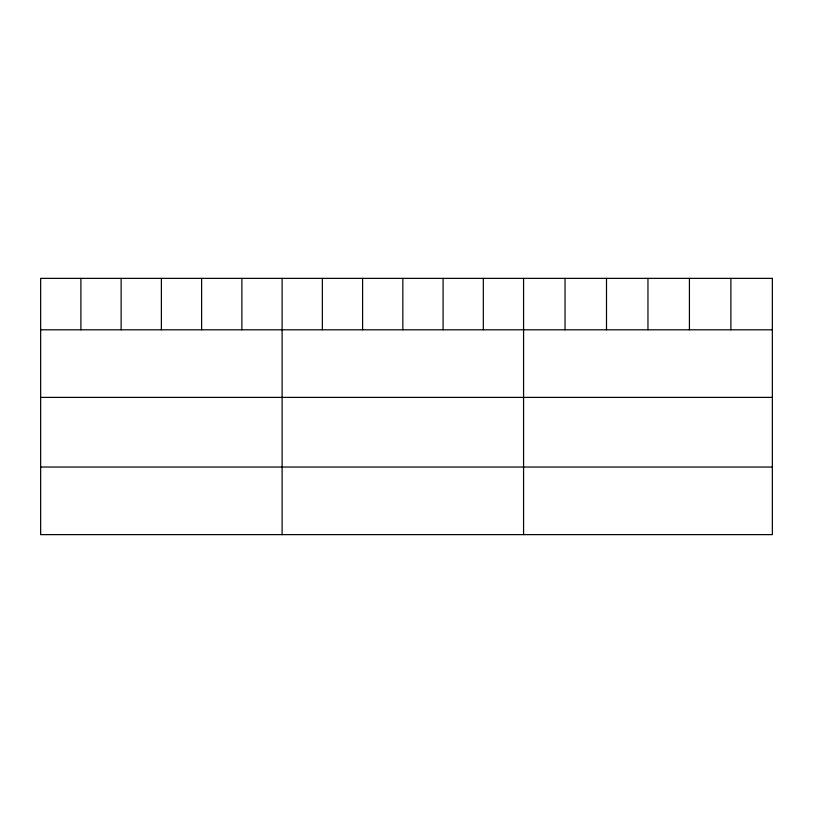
<?xml version="1.0" encoding="UTF-8"?>
<svg xmlns="http://www.w3.org/2000/svg" width="813" height="813" viewBox="0 0 813 813"><rect width="100%" height="100%" fill="white"/><g stroke="black" fill="none" stroke-linecap="round" stroke-linejoin="round"><path stroke-width="1.22" d="M40.65 329.804L772.35 329.804M40.65 397.394L772.35 397.394M40.65 467.038L772.35 467.038M730.887 278.371L730.887 329.804M689.424 278.371L689.424 329.804M647.961 278.371L647.961 329.804M606.498 278.371L606.498 329.804M565.035 278.371L565.035 329.804M523.572 278.371L523.572 534.629M483.329 278.371L483.329 329.804M443.085 278.371L443.085 329.804M402.841 278.371L402.841 329.804M362.598 278.371L362.598 329.804M322.355 278.371L322.355 329.804M282.111 278.371L282.111 534.629M241.868 278.371L241.868 329.804M201.624 278.371L201.624 329.804M161.381 278.371L161.381 329.804M121.137 278.371L121.137 329.804M80.894 278.371L80.894 329.804M772.35 278.371L40.65 278.371L40.65 534.629L772.35 534.629L772.35 278.371"/></g></svg>
